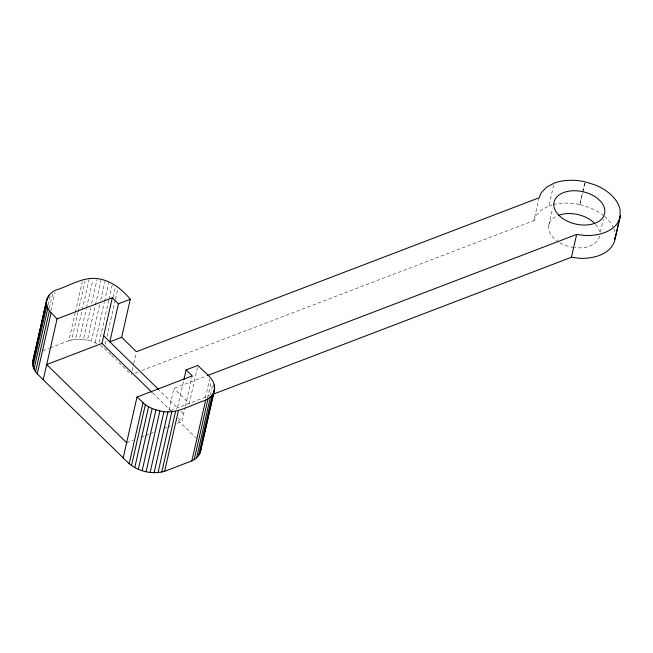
<?xml version="1.0" encoding="UTF-8"?>
<svg xmlns="http://www.w3.org/2000/svg" width="653" height="653" viewBox="0 0 653 653"><rect width="100%" height="100%" fill="white"/><g stroke="black" fill="none" stroke-linecap="round" stroke-linejoin="round"><path stroke-width="0.49" stroke-dasharray="3.27 2.45" d="M48.053 305.098L50.061 296.266M49.342 308.183L52.681 293.466M50.787 310.869L55.023 292.226M50.093 347.878L68.867 340.703L75.111 313.22M75.34 312.24L82.245 281.818M68.867 340.703L71.716 339.96L77.96 312.477M78.18 311.497L85.094 281.068M71.716 339.96L75.454 339.438L81.919 310.975M82.139 309.987L89.053 279.566M75.454 339.438L79.364 339.307L86.278 308.885M86.506 307.898L92.742 280.423M79.364 339.307L83.388 339.576L90.522 308.175M91.632 303.261L96.987 279.713M83.388 339.576L87.412 340.237L95.224 305.89M95.444 304.91L101.019 280.374M96.954 343.535L91.371 341.282L99.844 303.988M100.742 300.062L104.978 281.41M95.175 342.678L104.317 302.437M104.537 301.457L108.773 282.806M99.183 342.433L108.765 300.233M108.994 299.254L112.332 284.528M113.124 297.335L115.352 287.524M110.871 354.652L104.325 348.261L104.994 345.315M105.215 344.335L106.112 340.409M107.002 336.483L115.254 300.168M115.475 299.188L118.152 287.41M131.898 371.573L131.229 374.553L117.409 361.052M132.126 370.577L133.481 364.627M133.702 363.639L136.183 352.726M168.964 410.215L173.918 388.388L206.291 376.014M183.436 381.613L177.453 407.937L159.275 390.168M177.11 423.381L181.877 421.552L185.158 407.121M185.379 406.15L192.243 375.916M197.492 367.337L189.288 403.415L173.918 388.388M205.393 397.865L209.629 379.213M207.532 398.004L211.327 381.311M210.413 394.771L212.862 383.98M141.701 370.545L533.95 220.583L538.905 198.757M533.95 220.583L536.048 215.523L541.345 210.062L548.879 206.013L553.613 185.174M548.806 225.309L552.642 208.438M553.328 204.601A41.719 26.708 12.8 0 1 579.211 204.479L579.774 204.65L582.484 192.741M582.705 191.753L584.737 182.824M579.774 204.65L582.909 192.717M583.137 191.729L585.161 182.799M600.393 232.141L603.323 219.245M42.584 350.751L49.155 348.237M135.032 373.092L137.889 371.998M170.637 410.484L209.67 395.555M126.633 442.677L133.302 440.13M140.917 437.216L144.729 435.755M145.684 435.396L153.3 432.482M163.781 428.474L170.449 425.927M87.412 340.237L91.371 341.282M580.207 204.626L589.602 207.621A41.719 26.708 12.8 0 1 603.764 215.8M100.358 345.404L104.325 348.261M180.873 411.276L183.607 413.953M152.81 393.147L172.425 412.321M178.245 418.002L181.877 421.552M111.598 355.363L116.683 360.342M178.147 420.41L196.251 438.098M548.879 206.013A41.719 26.708 12.8 0 1 552.405 204.854M604.507 216.412A41.719 26.708 12.8 0 1 613.404 227.799M613.779 228.705A41.719 26.708 12.8 0 1 614.873 232.321M599.495 236.108A25.916 16.586 12.8 0 1 574.82 247.626M573.856 247.503A25.916 16.586 12.8 0 1 559.523 242.589M558.756 242.116A25.916 16.586 12.8 0 1 557.597 215.719M595.585 224.371A25.916 16.586 12.8 0 1 599.446 231.709"/><path stroke-width="0.98" d="M183.877 379.662L186.097 369.908L197.932 365.386C204.046 372.561 216.135 378.854 214.47 390.053L200.642 450.905C199.687 455.508 196.014 459.018 191.851 460.896L164.629 471.303C152.557 474.682 138.852 471.662 129.172 463.744L37.245 373.908C34.127 370.48 32.03 365.794 32.854 361.101L46.673 300.249C47.661 295.434 51.636 291.899 55.978 289.989C67.218 286.667 77.552 280.088 89.273 278.586C105.827 276.741 120.332 287.018 130.29 299.278L121.654 337.307L109.818 341.837L118.454 303.8L130.29 299.278M32.65 363.729L46.673 300.249M200.642 450.905L200.846 448.276M47.465 297.744L32.854 361.101M48.379 297.384L48.828 295.417M33.042 366.431L46.861 305.58L46.477 302.886M34.013 369.141L47.84 308.289L46.861 305.58M35.548 371.802L49.375 310.95L47.84 308.289M37.245 373.908L51.073 313.056M43.245 379.76L57.064 318.917L112.308 297.792L118.454 303.8M126.633 442.677L46.698 364.554L101.941 343.429L112.308 297.792M123.18 457.892L136.999 397.04L192.243 375.916L186.097 369.908M129.172 463.744L142.999 402.901M131.522 465.597L145.341 404.746L136.999 397.04M134.763 467.605L148.59 406.762L145.341 404.746M138.322 469.327L152.149 408.476L148.59 406.762M142.125 470.723L155.945 409.872L152.149 408.476M146.084 471.768L159.903 410.917C174.702 414.859 188.537 406.174 201.932 401.481C207.523 399.889 213.221 396.093 214.47 390.053M150.117 472.429L163.936 411.578M154.132 472.699L167.952 411.847M158.05 472.568L171.87 411.725M161.781 472.046L175.608 411.202M164.629 471.303L178.449 410.451M191.851 460.896L205.679 400.044M194.194 459.655L208.013 398.803M196.594 457.835L210.421 396.983M213.833 386.69L214.282 384.723M198.496 455.737L212.323 394.885M202.854 439.436L208.209 415.888M208.65 413.92L209.54 409.994M209.988 408.035L210.878 404.109M211.996 399.203L214.674 387.425M199.859 453.411L213.678 392.559M213.482 394.102L571.457 257.241L576.64 234.419L585.006 235.48A41.719 26.708 12.8 0 0 620.138 216.584L620.056 209.499A41.719 26.708 12.8 0 0 594.785 184.807L584.394 181.656A41.719 26.708 12.8 0 0 554.062 183.191L546.528 187.24L541.239 192.7L539.133 197.761L136.412 351.73L121.654 337.307M571.457 257.241L579.823 258.294A41.719 26.708 12.8 0 0 614.955 239.406L620.13 216.2M614.946 239.022L620.35 215.98M207.238 375.646L576.64 234.419M155.945 409.872L159.903 410.917M103.664 335.822L158.548 389.457M101.941 343.429L152.084 392.437M57.064 318.917L49.375 310.95M615.085 236.941L615.167 238.794M558.454 215.368A25.916 16.586 12.8 0 1 594.295 223.008M559.188 215.588A25.916 16.586 12.8 0 0 602.997 217.327A25.916 16.586 12.8 0 0 575.815 190.758A25.916 16.586 12.8 0 0 559.188 215.588"/></g></svg>
